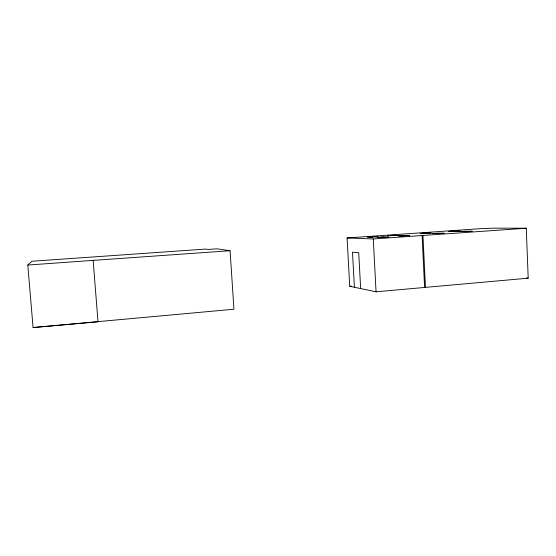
<?xml version="1.0" encoding="UTF-8"?>
<svg xmlns="http://www.w3.org/2000/svg" width="556" height="556" viewBox="0 0 556 556"><rect width="100%" height="100%" fill="white"/><g stroke="black" fill="none" stroke-linecap="round" stroke-linejoin="round"><path stroke-width="0.83" d="M33.068 327.547L233.937 309.233L230.087 250.721L217.021 248.817L208 249.456L205.609 249.074L31.942 261.25L27.8 265.045L33.068 327.547L98.009 321.82L93.137 260.382L27.8 265.045M376.058 291.803L528.2 278.181L526.275 228.224L494.305 228.155L481.093 228.627L347.076 237.961L349.731 286.277L376.058 291.803L373.278 238.962L347.076 237.961M349.731 286.277L351.441 286.125M230.087 250.721L93.137 260.382M373.278 238.962L526.275 228.224M526.518 277.993L528.2 278.181M360.656 288.571L358.724 252.737L352.483 252.188L354.394 287.257M422.963 235.529L425.465 287.535M422.101 235.515L424.596 287.389M435.369 233.388L438.281 233.437L435.369 233.388M422.977 233.242L425.701 233.291L422.977 233.242M401.376 235.702L401.015 235.98L404.045 235.772L401.376 235.702M390.458 235.473L390.013 235.744L392.96 235.535L390.458 235.473M380.756 237.197L380.2 237.495L383.286 237.273L380.756 237.197M370.379 236.877L369.747 237.162L372.742 236.953L370.379 236.877M373.347 236.668L367.405 237.085L378.156 236.814L373.347 236.668M393.377 235.271L387.525 235.681L398.464 235.396L393.377 235.271M425.833 233.047L420.121 233.444L431.366 233.131L425.833 233.047M454.259 231.032L448.671 231.421L460.159 231.087L454.259 231.032M454.377 231.261L451.472 231.226L454.377 231.261M383.814 236.981L377.691 237.412L388.957 237.141L383.814 236.981M404.379 235.494L398.36 235.911L409.807 235.626L404.379 235.494M438.302 233.179L432.429 233.589L444.216 233.277L438.302 233.179M465.928 231.22L460.18 231.623L472.204 231.282L465.928 231.22M466.15 231.456L463.058 231.421L466.15 231.456"/></g></svg>
